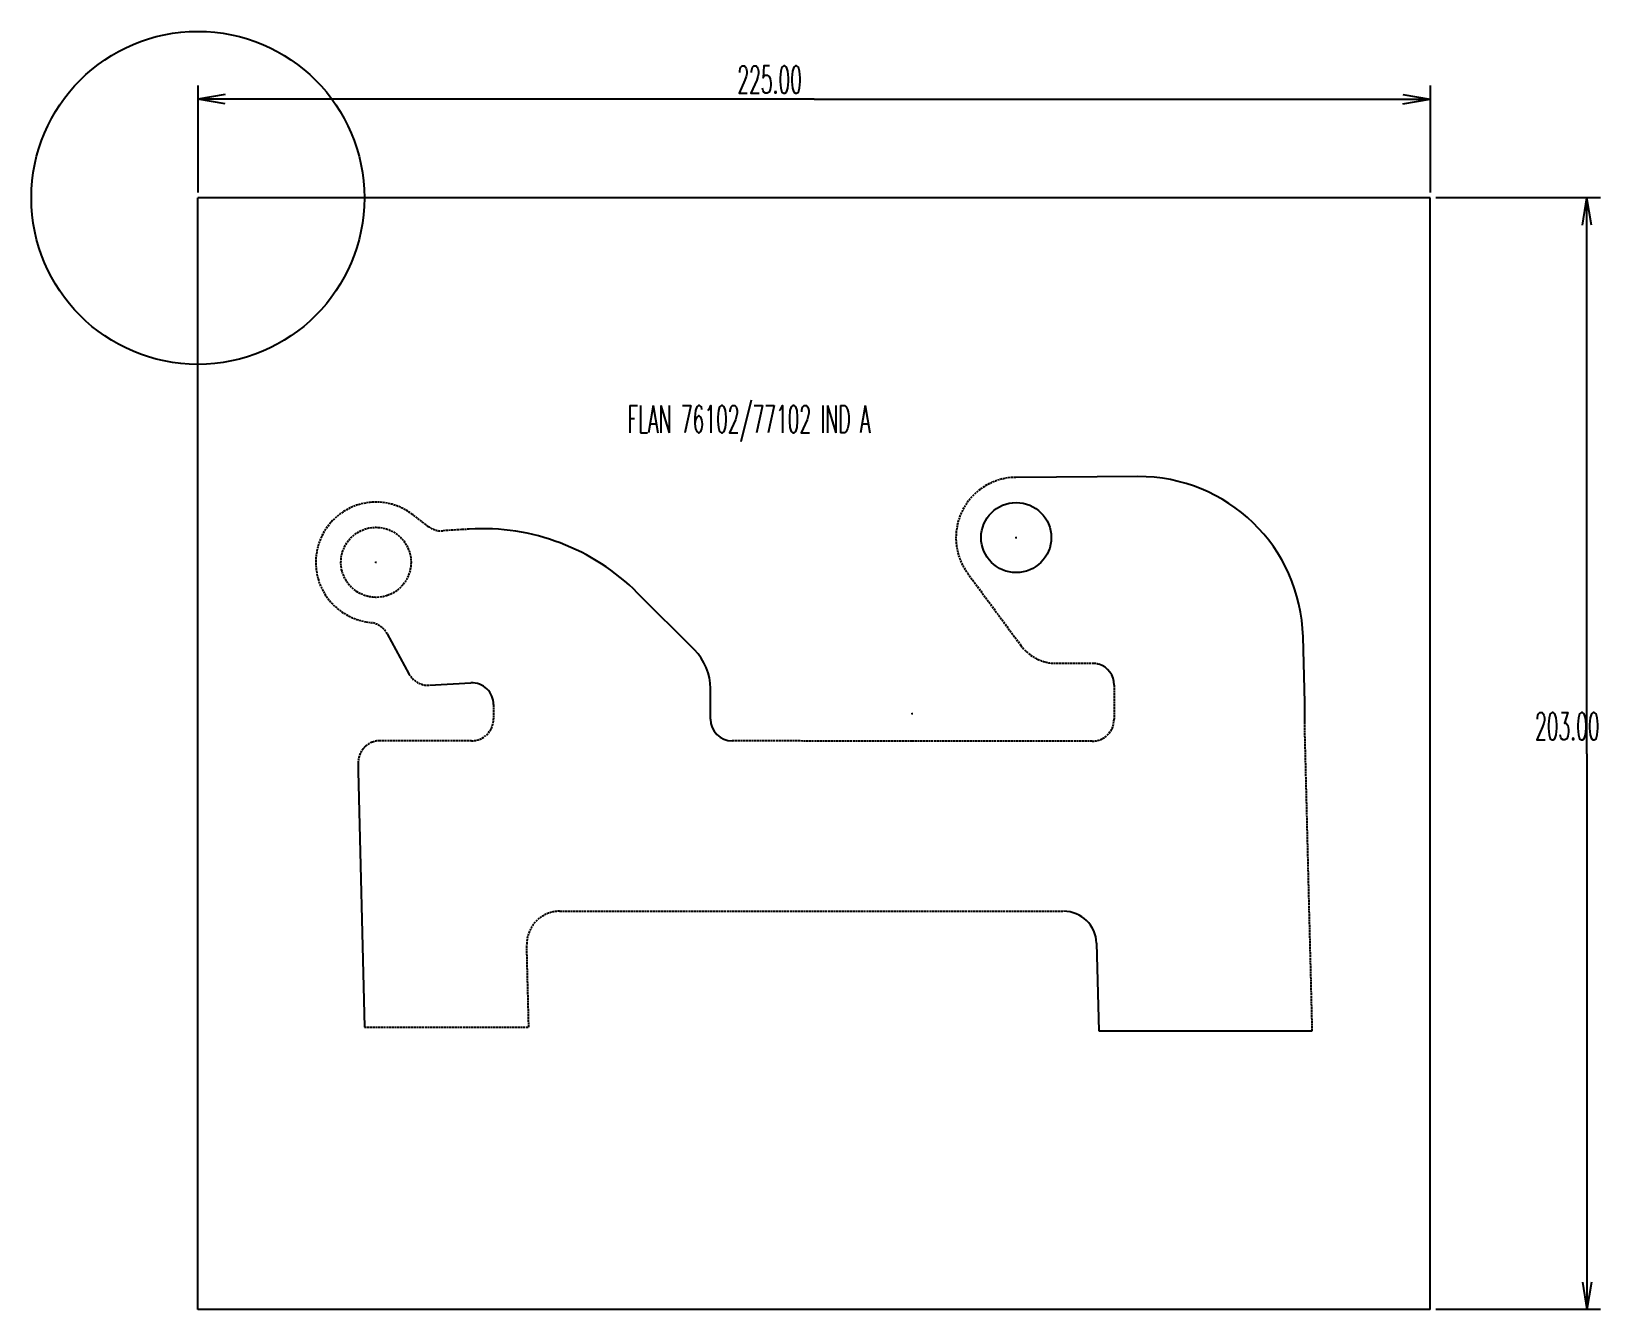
# Model space of a CAD drawing. Extents: x -63 to 224, y -136 to 97.
import ezdxf
from ezdxf.enums import TextEntityAlignment as Align

# ---------------------------------------------------------------- set-up
doc = ezdxf.new("R2010")
doc.units = 0
doc.header["$PDMODE"] = 2
doc.header["$PDSIZE"] = 0.1
doc.linetypes.add('CONTINUOUS2', pattern=[0])
doc.linetypes.add('DASHED', pattern=[0.5, 0.375, -0.125])
doc.layers.add('_0100770102-FLAN_-_BOSS_-E', color=1, linetype='CONTINUOUS')
doc.layers.add('UNNAMED_LEVEL_998', color=1, linetype='CONTINUOUS')
doc.styles.add('MCSTICK_A0_500000_S0_00000', font='Simplex', dxfattribs={"width": 0.5})

msp = doc.modelspace()

# ---------------------------------------------------------------- linework, layer by layer
at = {"layer": '_0100770102-FLAN_-_BOSS_-E', "color": 191, "linetype": 'CONTINUOUS2'}
for p, q in [((-32.52, 87.06), (-32.52, 67.55)), ((192.48, 87.06), (192.48, 67.55)), ((-27.52, 85.4), (-32.52, 84.56)), ((-27.52, 85.4), (-32.52, 84.56)), ((-27.52, 85.4), (-32.52, 84.56)), ((-27.52, 85.4), (-32.52, 84.56)), ((-27.52, 83.73), (-32.52, 84.56)), ((79.98, 84.56), (-32.52, 84.56)), ((-27.52, 83.73), (-32.52, 84.56)), ((-27.52, 83.73), (-32.52, 84.56)), ((-27.52, 83.73), (-32.52, 84.56)), ((79.98, 84.56), (192.48, 84.56)), ((187.48, 85.4), (192.48, 84.56)), ((187.48, 85.4), (192.48, 84.56)), ((187.48, 85.4), (192.48, 84.56)), ((187.48, 85.4), (192.48, 84.56)), ((187.48, 83.73), (192.48, 84.56)), ((187.48, 83.73), (192.48, 84.56)), ((187.48, 83.73), (192.48, 84.56)), ((187.48, 83.73), (192.48, 84.56)), ((-32.52, -136.45), (-32.52, 66.55)), ((192.48, 66.55), (-32.52, 66.55)), ((192.48, -136.45), (192.48, 66.55)), ((223.59, 66.55), (193.48, 66.55)), ((220.26, 61.55), (221.09, 66.55)), ((220.26, 61.55), (221.09, 66.55)), ((220.26, 61.55), (221.09, 66.55)), ((220.26, 61.55), (221.09, 66.55)), ((221.92, 61.55), (221.09, 66.55)), ((221.92, 61.55), (221.09, 66.55)), ((221.09, -34.95), (221.09, 66.55)), ((221.92, 61.55), (221.09, 66.55)), ((221.92, 61.55), (221.09, 66.55)), ((221.09, -34.95), (221.09, -136.45)), ((220.26, -131.45), (221.09, -136.45)), ((220.26, -131.45), (221.09, -136.45)), ((220.26, -131.45), (221.09, -136.45)), ((220.26, -131.45), (221.09, -136.45)), ((221.92, -131.45), (221.09, -136.45)), ((221.92, -131.45), (221.09, -136.45)), ((221.92, -131.45), (221.09, -136.45)), ((221.92, -131.45), (221.09, -136.45)), ((192.48, -136.45), (-32.52, -136.45)), ((223.59, -136.45), (193.48, -136.45))]:
    msp.add_line(p, q, dxfattribs=at)
msp.add_circle((-32.52, 66.55), 30.4, dxfattribs=at)
for p in [(116.89, 4.52), (0, 0), (97.91, -27.63)]:
    msp.add_point(p, dxfattribs=at)
at = {"layer": 'UNNAMED_LEVEL_998', "color": 8, "linetype": 'CONTINUOUS2'}
for p, q in [((139.08, 15.66), (116.82, 15.52)), ((58.13, -15.98), (47.77, -5.6)), ((2.06, -13.06), (6.02, -20.36)), ((169.56, -25.6), (169.26, -13.59)), ((9.78, -22.44), (17.33, -21.98)), ((61.05, -28.61), (61.06, -23.05)), ((169.56, -29.35), (169.56, -25.6)), ((-3.26, -36.6), (-3.26, -38.11)), ((-3.26, -38.11), (-2.11, -84.87)), ((131.55, -69.56), (131.95, -85.54)), ((131.95, -85.54), (170.95, -85.56))]:
    msp.add_line(p, q, dxfattribs=at)
at = {"layer": 'UNNAMED_LEVEL_998', "color": 8, "linetype": 'DASHED'}
for p, q in [((9.55, 6.56), (6.65, 8.76)), ((15.62, 5.97), (12.21, 5.76)), ((17.02, 6.05), (15.62, 5.97)), ((108.03, -2.01), (117.74, -15.18)), ((-1.88, -10.84), (-0.77, -11.03)), ((124.23, -18.44), (131.07, -18.39)), ((134.77, -22.4), (134.76, -28.65)), ((21.46, -25.98), (21.45, -28.59)), ((170.95, -85.56), (169.56, -29.35)), ((17.45, -32.59), (0.74, -32.58)), ((97.91, -32.63), (65.05, -32.62)), ((130.76, -32.65), (97.91, -32.63)), ((33.53, -63.71), (125.55, -63.71)), ((27.9, -84.88), (27.53, -69.86)), ((-2.11, -84.87), (27.9, -84.88))]:
    msp.add_line(p, q, dxfattribs=at)
at = {"layer": 'UNNAMED_LEVEL_998', "color": 8, "linetype": 'CONTINUOUS2'}
msp.add_circle((116.89, 4.52), 6.4, dxfattribs=at)
at = {"layer": 'UNNAMED_LEVEL_998', "color": 8, "linetype": 'DASHED'}
msp.add_circle((0, 0), 6.4, dxfattribs=at)
for centre, radius, start, end in [((116.89, 4.52), 11, 90.3688, 216.3847), ((0, 0), 11, 52.7916, 260.1512), ((11.97, 9.75), 4, 232.7916, 273.5369), ((-1.45, -14.97), 4, 28.503, 80.1512), ((124.18, -10.44), 8, 216.3847, 270.3688), ((9.54, -18.45), 4, 208.503, 273.503), ((17.45, -28.59), 4, 269.9694, 359.9694), ((130.76, -28.65), 4, 269.9694, 359.9694), ((0.74, -36.58), 4, 89.9694, 180.2707), ((33.53, -69.71), 6, 90, 181.4184)]:
    msp.add_arc(centre, radius, start, end, dxfattribs=at)
at = {"layer": 'UNNAMED_LEVEL_998', "color": 8, "linetype": 'CONTINUOUS2'}
for centre, radius, start, end in [((139.27, -14.34), 30, 1.4296, 90.3688), ((19.47, -33.87), 40, 44.9694, 93.503), ((51.06, -23.05), 10, 359.9694, 44.9694), ((130.77, -22.4), 4, 359.9694, 72.6056), ((17.46, -25.98), 4, 359.9694, 91.8287), ((65.05, -28.62), 4, 179.9694, 269.9694), ((125.55, -69.71), 6, 1.4184, 90)]:
    msp.add_arc(centre, radius, start, end, dxfattribs=at)
at = {"layer": 'UNNAMED_LEVEL_998', "color": 8, "linetype": 'DASHED'}
msp.add_open_spline([(131.07, -18.39), (131.53, -18.44), (131.96, -18.58)], degree=1, dxfattribs=at)

# ---------------------------------------------------------------- texts
at = {"layer": '_0100770102-FLAN_-_BOSS_-E', "color": 191, "linetype": 'CONTINUOUS2', "style": 'MCSTICK_A0_500000_S0_00000', "width": 0.5}
for s, p in [('225.00', (71.87, 88.14)), ('FLAN 76102/77102 IND A', (68.09, 26.15)), ('203.00', (217.51, -29.94))]:
    msp.add_text(s, height=5, dxfattribs=at).set_placement(p, align=Align.MIDDLE_CENTER)

doc.saveas('drawing.dxf')
